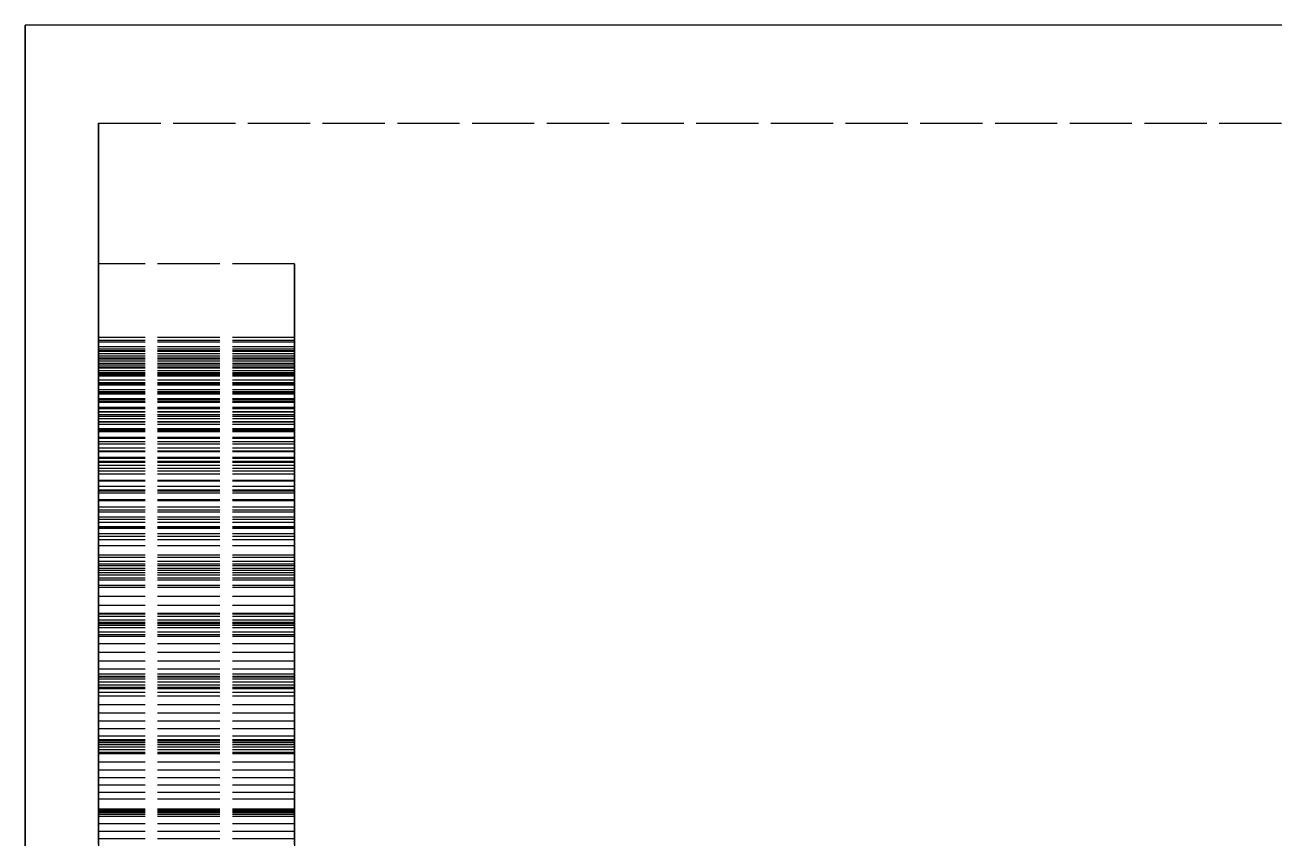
# Model space of a CAD drawing. Header units: millimetres. Extents: x -13 to 272, y -50 to 160.
# Drawn here: x 96.88 to 122.38, y 23.79 to 40.39 of the extents above; entities that cross this region are included whole.
import ezdxf

# ---------------------------------------------------------------- set-up
doc = ezdxf.new("R2010")
doc.units = ezdxf.units.MM
doc.linetypes.add('DASHED', pattern=[1.524, 1.27, -0.254])
doc.layers.add('HIDDEN', color=8, linetype='DASHED')
doc.layers.add('VISIBLE', color=7, linetype='CONTINUOUS')

msp = doc.modelspace()

# ---------------------------------------------------------------- linework, layer by layer
at = {"layer": 'HIDDEN'}
for points in [[(96.875, 40.395), (96.875, 39.6331), (96.875, 38.87119), (96.875, 38.10929), (96.875, 37.34738), (96.875, 36.58548), (96.875, 35.82357), (96.875, 35.06167), (96.875, 34.29976), (96.875, 33.53786), (96.875, 32.77595), (96.875, 32.01405), (96.875, 31.25214), (96.875, 30.49024), (96.875, 29.72833), (96.875, 28.96643), (96.875, 28.20452), (96.875, 27.44262), (96.875, 26.68071), (96.875, 25.91881), (96.875, 25.1569), (96.875, 24.395), (96.875, 23.6331)], [(98.375, 23.72833), (98.375, 24.07754), (98.375, 24.42675), (98.375, 24.77595), (98.375, 25.12516), (98.375, 25.47437), (98.375, 25.82357), (98.375, 26.17278), (98.375, 26.52198), (98.375, 26.87119), (98.375, 27.2204), (98.375, 27.5696), (98.375, 27.91881), (98.375, 28.26802), (98.375, 28.61722), (98.375, 28.96643), (98.375, 29.31563), (98.375, 29.66484), (98.375, 30.01405), (98.375, 30.36325), (98.375, 30.71246), (98.375, 31.06167), (98.375, 31.41087), (98.375, 31.76008), (98.375, 32.10929), (98.375, 32.45849), (98.375, 32.8077), (98.375, 33.1569), (98.375, 33.50611), (98.375, 33.85532), (98.375, 34.20452), (98.375, 34.55373), (98.375, 34.90294), (98.375, 35.25214), (98.375, 35.60135), (98.375, 35.95056), (98.375, 36.29976), (98.375, 36.64897), (98.375, 36.99817), (98.375, 37.34738), (98.375, 37.69659), (98.375, 38.04579), (98.375, 38.395)], [(98.375, 38.395), (98.375, 37.69659), (98.375, 36.99817), (98.375, 36.29976), (98.375, 35.60135), (98.375, 34.90294), (98.375, 34.20452), (98.375, 33.50611), (98.375, 32.8077), (98.375, 32.10929), (98.375, 31.41087), (98.375, 30.71246), (98.375, 30.01405), (98.375, 29.31563), (98.375, 28.61722), (98.375, 27.91881), (98.375, 27.2204), (98.375, 26.52198), (98.375, 25.82357), (98.375, 25.12516), (98.375, 24.42675), (98.375, 23.72833)], [(98.375, 38.395), (137.375, 38.395)], [(98.375, 23.68071), (98.375, 23.98429), (98.375, 24.28786), (98.375, 24.59143), (98.375, 24.895), (98.375, 25.19857), (98.375, 25.50214), (98.375, 25.80571), (98.375, 26.10929), (98.375, 26.41286), (98.375, 26.71643), (98.375, 27.02), (98.375, 27.32357), (98.375, 27.62714), (98.375, 27.93071), (98.375, 28.23429), (98.375, 28.53786), (98.375, 28.84143), (98.375, 29.145), (98.375, 29.44857), (98.375, 29.75214), (98.375, 30.05571), (98.375, 30.35929), (98.375, 30.66286), (98.375, 30.96643), (98.375, 31.27), (98.375, 31.57357), (98.375, 31.87714), (98.375, 32.18071), (98.375, 32.48429), (98.375, 32.78786), (98.375, 33.09143), (98.375, 33.395), (98.375, 33.69857), (98.375, 34.00214), (98.375, 34.30571), (98.375, 34.60929), (98.375, 34.91286), (98.375, 35.21643), (98.375, 35.52)], [(98.375, 35.52), (98.375, 34.91286), (98.375, 34.30571), (98.375, 33.69857), (98.375, 33.09143), (98.375, 32.48429), (98.375, 31.87714), (98.375, 31.27), (98.375, 30.66286), (98.375, 30.05571), (98.375, 29.44857), (98.375, 28.84143), (98.375, 28.23429), (98.375, 27.62714), (98.375, 27.02), (98.375, 26.41286), (98.375, 25.80571), (98.375, 25.19857), (98.375, 24.59143), (98.375, 23.98429), (98.375, 23.37714)], [(102.375, 35.52), (98.375, 35.52)], [(102.375, 23.68071), (102.375, 23.98429), (102.375, 24.28786), (102.375, 24.59143), (102.375, 24.895), (102.375, 25.19857), (102.375, 25.50214), (102.375, 25.80571), (102.375, 26.10929), (102.375, 26.41286), (102.375, 26.71643), (102.375, 27.02), (102.375, 27.32357), (102.375, 27.62714), (102.375, 27.93071), (102.375, 28.23429), (102.375, 28.53786), (102.375, 28.84143), (102.375, 29.145), (102.375, 29.44857), (102.375, 29.75214), (102.375, 30.05571), (102.375, 30.35929), (102.375, 30.66286), (102.375, 30.96643), (102.375, 31.27), (102.375, 31.57357), (102.375, 31.87714), (102.375, 32.18071), (102.375, 32.48429), (102.375, 32.78786), (102.375, 33.09143), (102.375, 33.395), (102.375, 33.69857), (102.375, 34.00214), (102.375, 34.30571), (102.375, 34.60929), (102.375, 34.91286), (102.375, 35.21643), (102.375, 35.52)], [(102.375, 35.52), (102.375, 34.91286), (102.375, 34.30571), (102.375, 33.69857), (102.375, 33.09143), (102.375, 32.48429), (102.375, 31.87714), (102.375, 31.27), (102.375, 30.66286), (102.375, 30.05571), (102.375, 29.44857), (102.375, 28.84143), (102.375, 28.23429), (102.375, 27.62714), (102.375, 27.02), (102.375, 26.41286), (102.375, 25.80571), (102.375, 25.19857), (102.375, 24.59143), (102.375, 23.98429), (102.375, 23.37714)], [(98.375, 33.8307), (98.375, 34.0192)], [(98.375, 34.0192), (98.375, 33.8307)], [(102.375, 34.0192), (98.375, 34.0192)], [(102.375, 34.0192), (98.375, 34.0192)], [(98.375, 33.92852), (98.375, 33.95952)], [(98.375, 33.95952), (98.375, 33.77944)], [(98.375, 33.77944), (98.375, 33.95952)], [(98.375, 33.95952), (98.375, 33.92852)], [(102.375, 33.95952), (98.375, 33.95952)], [(102.375, 33.95952), (98.375, 33.95952)], [(98.375, 33.73321), (98.375, 33.92852)], [(98.375, 33.92852), (98.375, 33.73321)], [(102.375, 33.92852), (98.375, 33.92852)], [(102.375, 33.92852), (98.375, 33.92852)], [(102.375, 33.8307), (102.375, 34.0192)], [(102.375, 34.0192), (102.375, 33.8307)], [(102.375, 33.92852), (102.375, 33.95952)], [(102.375, 33.95952), (102.375, 33.77944)], [(102.375, 33.77944), (102.375, 33.95952)], [(102.375, 33.95952), (102.375, 33.92852)], [(102.375, 33.73321), (102.375, 33.92852)], [(102.375, 33.92852), (102.375, 33.73321)], [(98.375, 33.64191), (98.375, 33.8307)], [(98.375, 33.8307), (98.375, 33.64191)], [(102.375, 33.8307), (98.375, 33.8307)], [(102.375, 33.8307), (98.375, 33.8307)], [(98.375, 33.77944), (98.375, 33.59847)], [(98.375, 33.59847), (98.375, 33.77944)], [(102.375, 33.77944), (98.375, 33.77944)], [(102.375, 33.77944), (98.375, 33.77944)], [(98.375, 33.68825), (98.375, 33.74998)], [(98.375, 33.74998), (98.375, 33.57985)], [(98.375, 33.57985), (98.375, 33.74998)], [(98.375, 33.74998), (98.375, 33.68825)], [(102.375, 33.74998), (98.375, 33.74998)], [(102.375, 33.74998), (98.375, 33.74998)], [(98.375, 33.5382), (98.375, 33.73321)], [(98.375, 33.73321), (98.375, 33.5382)], [(102.375, 33.73321), (98.375, 33.73321)], [(102.375, 33.73321), (98.375, 33.73321)], [(98.375, 33.4878), (98.375, 33.68825)], [(98.375, 33.68825), (98.375, 33.4878)], [(102.375, 33.68825), (98.375, 33.68825)], [(102.375, 33.68825), (98.375, 33.68825)], [(102.375, 33.64191), (102.375, 33.8307)], [(102.375, 33.8307), (102.375, 33.64191)], [(102.375, 33.77944), (102.375, 33.59847)], [(102.375, 33.59847), (102.375, 33.77944)], [(102.375, 33.68825), (102.375, 33.74998)], [(102.375, 33.74998), (102.375, 33.57985)], [(102.375, 33.57985), (102.375, 33.74998)], [(102.375, 33.74998), (102.375, 33.68825)], [(102.375, 33.5382), (102.375, 33.73321)], [(102.375, 33.73321), (102.375, 33.5382)], [(102.375, 33.4878), (102.375, 33.68825)], [(102.375, 33.68825), (102.375, 33.4878)], [(98.375, 33.4529), (98.375, 33.64191)], [(98.375, 33.64191), (98.375, 33.4529)], [(102.375, 33.64191), (98.375, 33.64191)], [(102.375, 33.64191), (98.375, 33.64191)], [(98.375, 33.59847), (98.375, 33.41668)], [(98.375, 33.41668), (98.375, 33.59847)], [(102.375, 33.59847), (98.375, 33.59847)], [(102.375, 33.59847), (98.375, 33.59847)], [(98.375, 33.57985), (98.375, 33.40826)], [(98.375, 33.40826), (98.375, 33.57985)], [(102.375, 33.57985), (98.375, 33.57985)], [(102.375, 33.57985), (98.375, 33.57985)], [(98.375, 33.34359), (98.375, 33.5382)], [(98.375, 33.5382), (98.375, 33.34359)], [(102.375, 33.5382), (98.375, 33.5382)], [(102.375, 33.5382), (98.375, 33.5382)], [(98.375, 33.28823), (98.375, 33.4878)], [(98.375, 33.4878), (98.375, 33.28823)], [(102.375, 33.4878), (98.375, 33.4878)], [(102.375, 33.4878), (98.375, 33.4878)], [(98.375, 33.26377), (98.375, 33.4529)], [(98.375, 33.4529), (98.375, 33.26377)], [(102.375, 33.4529), (98.375, 33.4529)], [(102.375, 33.4529), (98.375, 33.4529)], [(98.375, 33.41668), (98.375, 33.23411)], [(98.375, 33.23411), (98.375, 33.41668)], [(102.375, 33.41668), (98.375, 33.41668)], [(102.375, 33.41668), (98.375, 33.41668)], [(98.375, 33.40826), (98.375, 33.23523)], [(98.375, 33.23523), (98.375, 33.40826)], [(102.375, 33.40826), (98.375, 33.40826)], [(102.375, 33.40826), (98.375, 33.40826)], [(102.375, 33.4529), (102.375, 33.64191)], [(102.375, 33.64191), (102.375, 33.4529)], [(102.375, 33.59847), (102.375, 33.41668)], [(102.375, 33.41668), (102.375, 33.59847)], [(102.375, 33.57985), (102.375, 33.40826)], [(102.375, 33.40826), (102.375, 33.57985)], [(102.375, 33.34359), (102.375, 33.5382)], [(102.375, 33.5382), (102.375, 33.34359)], [(102.375, 33.28823), (102.375, 33.4878)], [(102.375, 33.4878), (102.375, 33.28823)], [(102.375, 33.26377), (102.375, 33.4529)], [(102.375, 33.4529), (102.375, 33.26377)], [(102.375, 33.41668), (102.375, 33.23411)], [(102.375, 33.23411), (102.375, 33.41668)], [(102.375, 33.40826), (102.375, 33.23523)], [(102.375, 33.23523), (102.375, 33.40826)], [(98.375, 33.30043), (98.375, 33.39238)], [(98.375, 33.39238), (98.375, 33.23365)], [(98.375, 33.23365), (98.375, 33.39238)], [(98.375, 33.39238), (98.375, 33.30043)], [(102.375, 33.39238), (98.375, 33.39238)], [(102.375, 33.39238), (98.375, 33.39238)], [(98.375, 33.14951), (98.375, 33.34359)], [(98.375, 33.34359), (98.375, 33.14951)], [(102.375, 33.34359), (98.375, 33.34359)], [(102.375, 33.34359), (98.375, 33.34359)], [(98.375, 33.09655), (98.375, 33.30043)], [(98.375, 33.30043), (98.375, 33.09655)], [(102.375, 33.30043), (98.375, 33.30043)], [(102.375, 33.30043), (98.375, 33.30043)], [(98.375, 33.08968), (98.375, 33.28823)], [(98.375, 33.28823), (98.375, 33.08968)], [(102.375, 33.28823), (98.375, 33.28823)], [(102.375, 33.28823), (98.375, 33.28823)], [(98.375, 33.0746), (98.375, 33.26377)], [(98.375, 33.26377), (98.375, 33.0746)], [(102.375, 33.26377), (98.375, 33.26377)], [(102.375, 33.26377), (98.375, 33.26377)], [(98.375, 33.23523), (98.375, 33.06079)], [(98.375, 33.06079), (98.375, 33.23523)], [(102.375, 33.23523), (98.375, 33.23523)], [(102.375, 33.23523), (98.375, 33.23523)], [(98.375, 33.23411), (98.375, 33.05081)], [(98.375, 33.05081), (98.375, 33.23411)], [(102.375, 33.23411), (98.375, 33.23411)], [(102.375, 33.23411), (98.375, 33.23411)], [(98.375, 33.23365), (98.375, 33.0729)], [(98.375, 33.0729), (98.375, 33.23365)], [(102.375, 33.23365), (98.375, 33.23365)], [(102.375, 33.23365), (98.375, 33.23365)], [(102.375, 33.30043), (102.375, 33.39238)], [(102.375, 33.39238), (102.375, 33.23365)], [(102.375, 33.23365), (102.375, 33.39238)], [(102.375, 33.39238), (102.375, 33.30043)], [(102.375, 33.14951), (102.375, 33.34359)], [(102.375, 33.34359), (102.375, 33.14951)], [(102.375, 33.09655), (102.375, 33.30043)], [(102.375, 33.30043), (102.375, 33.09655)], [(102.375, 33.08968), (102.375, 33.28823)], [(102.375, 33.28823), (102.375, 33.08968)], [(102.375, 33.0746), (102.375, 33.26377)], [(102.375, 33.26377), (102.375, 33.0746)], [(102.375, 33.23523), (102.375, 33.06079)], [(102.375, 33.06079), (102.375, 33.23523)], [(102.375, 33.23411), (102.375, 33.05081)], [(102.375, 33.05081), (102.375, 33.23411)], [(102.375, 33.23365), (102.375, 33.0729)], [(102.375, 33.0729), (102.375, 33.23365)], [(98.375, 32.95609), (98.375, 33.14951)], [(98.375, 33.14951), (98.375, 32.95609)], [(102.375, 33.14951), (98.375, 33.14951)], [(102.375, 33.14951), (98.375, 33.14951)], [(98.375, 32.89414), (98.375, 33.09655)], [(98.375, 33.09655), (98.375, 32.89414)], [(102.375, 33.09655), (98.375, 33.09655)], [(102.375, 33.09655), (98.375, 33.09655)], [(98.375, 32.89231), (98.375, 33.08968)], [(98.375, 33.08968), (98.375, 32.89231)], [(102.375, 33.08968), (98.375, 33.08968)], [(102.375, 33.08968), (98.375, 33.08968)], [(98.375, 32.8855), (98.375, 33.0746)], [(98.375, 33.0746), (98.375, 32.8855)], [(102.375, 33.0746), (98.375, 33.0746)], [(102.375, 33.0746), (98.375, 33.0746)], [(98.375, 33.0729), (98.375, 32.91011)], [(98.375, 32.91011), (98.375, 33.0729)], [(102.375, 33.0729), (98.375, 33.0729)], [(102.375, 33.0729), (98.375, 33.0729)], [(98.375, 33.06079), (98.375, 32.88492)], [(98.375, 32.88492), (98.375, 33.06079)], [(102.375, 33.06079), (98.375, 33.06079)], [(102.375, 33.06079), (98.375, 33.06079)], [(98.375, 33.05081), (98.375, 32.86681)], [(98.375, 32.86681), (98.375, 33.05081)], [(102.375, 33.05081), (98.375, 33.05081)], [(102.375, 33.05081), (98.375, 33.05081)], [(98.375, 32.7635), (98.375, 32.95609)], [(98.375, 32.95609), (98.375, 32.7635)], [(102.375, 32.95609), (98.375, 32.95609)], [(102.375, 32.95609), (98.375, 32.95609)], [(98.375, 32.91011), (98.375, 32.74528)], [(98.375, 32.74528), (98.375, 32.91011)], [(102.375, 32.91011), (98.375, 32.91011)], [(102.375, 32.91011), (98.375, 32.91011)], [(102.375, 32.95609), (102.375, 33.14951)], [(102.375, 33.14951), (102.375, 32.95609)], [(102.375, 32.89414), (102.375, 33.09655)], [(102.375, 33.09655), (102.375, 32.89414)], [(102.375, 32.89231), (102.375, 33.08968)], [(102.375, 33.08968), (102.375, 32.89231)], [(102.375, 32.8855), (102.375, 33.0746)], [(102.375, 33.0746), (102.375, 32.8855)], [(102.375, 33.0729), (102.375, 32.91011)], [(102.375, 32.91011), (102.375, 33.0729)], [(102.375, 33.06079), (102.375, 32.88492)], [(102.375, 32.88492), (102.375, 33.06079)], [(102.375, 33.05081), (102.375, 32.86681)], [(102.375, 32.86681), (102.375, 33.05081)], [(102.375, 32.7635), (102.375, 32.95609)], [(102.375, 32.95609), (102.375, 32.7635)], [(102.375, 32.91011), (102.375, 32.74528)], [(102.375, 32.74528), (102.375, 32.91011)], [(98.375, 32.69334), (98.375, 32.89414)], [(98.375, 32.89414), (98.375, 32.69334)], [(102.375, 32.89414), (98.375, 32.89414)], [(102.375, 32.89414), (98.375, 32.89414)], [(98.375, 32.69629), (98.375, 32.89231)], [(98.375, 32.89231), (98.375, 32.69629)], [(102.375, 32.89231), (98.375, 32.89231)], [(102.375, 32.89231), (98.375, 32.89231)], [(98.375, 32.76839), (98.375, 32.88976)], [(98.375, 32.88976), (98.375, 32.7438)], [(98.375, 32.7438), (98.375, 32.88976)], [(98.375, 32.88976), (98.375, 32.76839)], [(102.375, 32.88976), (98.375, 32.88976)], [(102.375, 32.88976), (98.375, 32.88976)], [(98.375, 32.86681), (98.375, 32.8855)], [(98.375, 32.8855), (98.375, 32.86681)], [(102.375, 32.8855), (98.375, 32.8855)], [(102.375, 32.8855), (98.375, 32.8855)], [(98.375, 32.88492), (98.375, 32.70759)], [(98.375, 32.70759), (98.375, 32.88492)], [(102.375, 32.88492), (98.375, 32.88492)], [(102.375, 32.88492), (98.375, 32.88492)], [(102.375, 32.86681), (98.375, 32.86681)], [(102.375, 32.86681), (98.375, 32.86681)], [(98.375, 32.56282), (98.375, 32.76839)], [(98.375, 32.76839), (98.375, 32.56282)], [(102.375, 32.76839), (98.375, 32.76839)], [(102.375, 32.76839), (98.375, 32.76839)], [(98.375, 32.70759), (98.375, 32.7635)], [(98.375, 32.7635), (98.375, 32.70759)], [(102.375, 32.7635), (98.375, 32.7635)], [(102.375, 32.7635), (98.375, 32.7635)], [(98.375, 32.74528), (98.375, 32.57834)], [(98.375, 32.57834), (98.375, 32.74528)], [(102.375, 32.74528), (98.375, 32.74528)], [(102.375, 32.74528), (98.375, 32.74528)], [(98.375, 32.7438), (98.375, 32.59525)], [(98.375, 32.59525), (98.375, 32.7438)], [(102.375, 32.7438), (98.375, 32.7438)], [(102.375, 32.7438), (98.375, 32.7438)], [(102.375, 32.70759), (98.375, 32.70759)], [(102.375, 32.70759), (98.375, 32.70759)], [(98.375, 32.50185), (98.375, 32.69629)], [(98.375, 32.69629), (98.375, 32.50185)], [(102.375, 32.69629), (98.375, 32.69629)], [(102.375, 32.69629), (98.375, 32.69629)], [(98.375, 32.49436), (98.375, 32.69334)], [(98.375, 32.69334), (98.375, 32.49436)], [(102.375, 32.69334), (98.375, 32.69334)], [(102.375, 32.69334), (98.375, 32.69334)], [(102.375, 32.69334), (102.375, 32.89414)], [(102.375, 32.89414), (102.375, 32.69334)], [(102.375, 32.69629), (102.375, 32.89231)], [(102.375, 32.89231), (102.375, 32.69629)], [(102.375, 32.76839), (102.375, 32.88976)], [(102.375, 32.88976), (102.375, 32.7438)], [(102.375, 32.7438), (102.375, 32.88976)], [(102.375, 32.88976), (102.375, 32.76839)], [(102.375, 32.86681), (102.375, 32.8855)], [(102.375, 32.8855), (102.375, 32.86681)], [(102.375, 32.88492), (102.375, 32.70759)], [(102.375, 32.70759), (102.375, 32.88492)], [(102.375, 32.56282), (102.375, 32.76839)], [(102.375, 32.76839), (102.375, 32.56282)], [(102.375, 32.70759), (102.375, 32.7635)], [(102.375, 32.7635), (102.375, 32.70759)], [(102.375, 32.74528), (102.375, 32.57834)], [(102.375, 32.57834), (102.375, 32.74528)], [(102.375, 32.7438), (102.375, 32.59525)], [(102.375, 32.59525), (102.375, 32.7438)], [(102.375, 32.50185), (102.375, 32.69629)], [(102.375, 32.69629), (102.375, 32.50185)], [(102.375, 32.49436), (102.375, 32.69334)], [(102.375, 32.69334), (102.375, 32.49436)], [(98.375, 32.59525), (98.375, 32.44409)], [(98.375, 32.44409), (98.375, 32.59525)], [(102.375, 32.59525), (98.375, 32.59525)], [(102.375, 32.59525), (98.375, 32.59525)], [(98.375, 32.57834), (98.375, 32.40919)], [(98.375, 32.40919), (98.375, 32.57834)], [(102.375, 32.57834), (98.375, 32.57834)], [(102.375, 32.57834), (98.375, 32.57834)], [(98.375, 32.35928), (98.375, 32.56282)], [(98.375, 32.56282), (98.375, 32.35928)], [(102.375, 32.56282), (98.375, 32.56282)], [(102.375, 32.56282), (98.375, 32.56282)], [(98.375, 32.40919), (98.375, 32.50185)], [(98.375, 32.50185), (98.375, 32.40919)], [(102.375, 32.50185), (98.375, 32.50185)], [(102.375, 32.50185), (98.375, 32.50185)], [(98.375, 32.29741), (98.375, 32.49436)], [(98.375, 32.49436), (98.375, 32.29741)], [(102.375, 32.49436), (98.375, 32.49436)], [(102.375, 32.49436), (98.375, 32.49436)], [(98.375, 32.44409), (98.375, 32.29027)], [(98.375, 32.29027), (98.375, 32.44409)], [(102.375, 32.44409), (98.375, 32.44409)], [(102.375, 32.44409), (98.375, 32.44409)], [(102.375, 32.40919), (98.375, 32.40919)], [(102.375, 32.40919), (98.375, 32.40919)], [(102.375, 32.59525), (102.375, 32.44409)], [(102.375, 32.44409), (102.375, 32.59525)], [(102.375, 32.57834), (102.375, 32.40919)], [(102.375, 32.40919), (102.375, 32.57834)], [(102.375, 32.35928), (102.375, 32.56282)], [(102.375, 32.56282), (102.375, 32.35928)], [(102.375, 32.40919), (102.375, 32.50185)], [(102.375, 32.50185), (102.375, 32.40919)], [(102.375, 32.29741), (102.375, 32.49436)], [(102.375, 32.49436), (102.375, 32.29741)], [(102.375, 32.44409), (102.375, 32.29027)], [(102.375, 32.29027), (102.375, 32.44409)], [(98.375, 32.15795), (98.375, 32.35928)], [(98.375, 32.35928), (98.375, 32.15795)], [(102.375, 32.35928), (98.375, 32.35928)], [(102.375, 32.35928), (98.375, 32.35928)], [(98.375, 32.10278), (98.375, 32.29741)], [(98.375, 32.29741), (98.375, 32.10278)], [(102.375, 32.29741), (98.375, 32.29741)], [(102.375, 32.29741), (98.375, 32.29741)], [(98.375, 32.29027), (98.375, 32.13369)], [(98.375, 32.13369), (98.375, 32.29027)], [(102.375, 32.29027), (98.375, 32.29027)], [(102.375, 32.29027), (98.375, 32.29027)], [(98.375, 32.09666), (98.375, 32.24642)], [(98.375, 32.24642), (98.375, 32.11445)], [(98.375, 32.11445), (98.375, 32.24642)], [(98.375, 32.24642), (98.375, 32.09666)], [(102.375, 32.24642), (98.375, 32.24642)], [(102.375, 32.24642), (98.375, 32.24642)], [(98.375, 31.95905), (98.375, 32.15795)], [(98.375, 32.15795), (98.375, 31.95905)], [(102.375, 32.15795), (98.375, 32.15795)], [(102.375, 32.15795), (98.375, 32.15795)], [(98.375, 32.13369), (98.375, 31.97417)], [(98.375, 31.97417), (98.375, 32.13369)], [(102.375, 32.13369), (98.375, 32.13369)], [(102.375, 32.13369), (98.375, 32.13369)], [(102.375, 32.15795), (102.375, 32.35928)], [(102.375, 32.35928), (102.375, 32.15795)], [(102.375, 32.10278), (102.375, 32.29741)], [(102.375, 32.29741), (102.375, 32.10278)], [(102.375, 32.29027), (102.375, 32.13369)], [(102.375, 32.13369), (102.375, 32.29027)], [(102.375, 32.09666), (102.375, 32.24642)], [(102.375, 32.24642), (102.375, 32.11445)], [(102.375, 32.11445), (102.375, 32.24642)], [(102.375, 32.24642), (102.375, 32.09666)], [(102.375, 31.95905), (102.375, 32.15795)], [(102.375, 32.15795), (102.375, 31.95905)], [(102.375, 32.13369), (102.375, 31.97417)], [(102.375, 31.97417), (102.375, 32.13369)], [(98.375, 32.11445), (98.375, 31.97938)], [(98.375, 31.97938), (98.375, 32.11445)], [(102.375, 32.11445), (98.375, 32.11445)], [(102.375, 32.11445), (98.375, 32.11445)], [(98.375, 31.97417), (98.375, 32.10278)], [(98.375, 32.10278), (98.375, 31.97417)], [(102.375, 32.10278), (98.375, 32.10278)], [(102.375, 32.10278), (98.375, 32.10278)], [(98.375, 31.89115), (98.375, 32.09666)], [(98.375, 32.09666), (98.375, 31.89115)], [(102.375, 32.09666), (98.375, 32.09666)], [(102.375, 32.09666), (98.375, 32.09666)], [(98.375, 31.97938), (98.375, 31.84115)], [(98.375, 31.84115), (98.375, 31.97938)], [(102.375, 31.97938), (98.375, 31.97938)], [(102.375, 31.97938), (98.375, 31.97938)], [(102.375, 31.97417), (98.375, 31.97417)], [(102.375, 31.97417), (98.375, 31.97417)], [(98.375, 31.76285), (98.375, 31.95905)], [(98.375, 31.95905), (98.375, 31.76285)], [(102.375, 31.95905), (98.375, 31.95905)], [(102.375, 31.95905), (98.375, 31.95905)], [(98.375, 31.68822), (98.375, 31.89115)], [(98.375, 31.89115), (98.375, 31.68822)], [(102.375, 31.89115), (98.375, 31.89115)], [(102.375, 31.89115), (98.375, 31.89115)], [(102.375, 32.11445), (102.375, 31.97938)], [(102.375, 31.97938), (102.375, 32.11445)], [(102.375, 31.97417), (102.375, 32.10278)], [(102.375, 32.10278), (102.375, 31.97417)], [(102.375, 31.89115), (102.375, 32.09666)], [(102.375, 32.09666), (102.375, 31.89115)], [(102.375, 31.97938), (102.375, 31.84115)], [(102.375, 31.84115), (102.375, 31.97938)], [(102.375, 31.76285), (102.375, 31.95905)], [(102.375, 31.95905), (102.375, 31.76285)], [(102.375, 31.68822), (102.375, 31.89115)], [(102.375, 31.89115), (102.375, 31.68822)], [(98.375, 31.84115), (98.375, 31.69965)], [(98.375, 31.69965), (98.375, 31.84115)], [(102.375, 31.84115), (98.375, 31.84115)], [(102.375, 31.84115), (98.375, 31.84115)], [(98.375, 31.5697), (98.375, 31.76285)], [(98.375, 31.76285), (98.375, 31.5697)], [(102.375, 31.76285), (98.375, 31.76285)], [(102.375, 31.76285), (98.375, 31.76285)], [(98.375, 31.69965), (98.375, 31.55476)], [(98.375, 31.55476), (98.375, 31.69965)], [(102.375, 31.69965), (98.375, 31.69965)], [(102.375, 31.69965), (98.375, 31.69965)], [(98.375, 31.48807), (98.375, 31.68822)], [(98.375, 31.68822), (98.375, 31.48807)], [(102.375, 31.68822), (98.375, 31.68822)], [(102.375, 31.68822), (98.375, 31.68822)], [(102.375, 31.84115), (102.375, 31.69965)], [(102.375, 31.69965), (102.375, 31.84115)], [(102.375, 31.5697), (102.375, 31.76285)], [(102.375, 31.76285), (102.375, 31.5697)], [(102.375, 31.69965), (102.375, 31.55476)], [(102.375, 31.55476), (102.375, 31.69965)], [(102.375, 31.48807), (102.375, 31.68822)], [(102.375, 31.68822), (102.375, 31.48807)], [(98.375, 31.40623), (98.375, 31.5697)], [(98.375, 31.5697), (98.375, 31.40623)], [(102.375, 31.5697), (98.375, 31.5697)], [(102.375, 31.5697), (98.375, 31.5697)], [(98.375, 31.55476), (98.375, 31.40623)], [(98.375, 31.40623), (98.375, 31.55476)], [(102.375, 31.55476), (98.375, 31.55476)], [(102.375, 31.55476), (98.375, 31.55476)], [(98.375, 31.29096), (98.375, 31.48807)], [(98.375, 31.48807), (98.375, 31.29096)], [(102.375, 31.48807), (98.375, 31.48807)], [(102.375, 31.48807), (98.375, 31.48807)], [(98.375, 31.29096), (98.375, 31.46783)], [(98.375, 31.46783), (98.375, 31.351)], [(98.375, 31.351), (98.375, 31.46783)], [(98.375, 31.46783), (98.375, 31.29096)], [(102.375, 31.46783), (98.375, 31.46783)], [(102.375, 31.46783), (98.375, 31.46783)], [(102.375, 31.40623), (98.375, 31.40623)], [(102.375, 31.40623), (98.375, 31.40623)], [(102.375, 31.40623), (102.375, 31.5697)], [(102.375, 31.5697), (102.375, 31.40623)], [(102.375, 31.55476), (102.375, 31.40623)], [(102.375, 31.40623), (102.375, 31.55476)], [(102.375, 31.29096), (102.375, 31.48807)], [(102.375, 31.48807), (102.375, 31.29096)], [(102.375, 31.29096), (102.375, 31.46783)], [(102.375, 31.46783), (102.375, 31.351)], [(102.375, 31.351), (102.375, 31.46783)], [(102.375, 31.46783), (102.375, 31.29096)], [(98.375, 31.351), (98.375, 31.23055)], [(98.375, 31.23055), (98.375, 31.351)], [(102.375, 31.351), (98.375, 31.351)], [(102.375, 31.351), (98.375, 31.351)], [(98.375, 31.08726), (98.375, 31.29096)], [(98.375, 31.09718), (98.375, 31.29096)], [(98.375, 31.29096), (98.375, 31.09718)], [(98.375, 31.29096), (98.375, 31.08726)], [(102.375, 31.29096), (98.375, 31.29096)], [(102.375, 31.29096), (98.375, 31.29096)], [(102.375, 31.29096), (98.375, 31.29096)], [(102.375, 31.29096), (98.375, 31.29096)], [(98.375, 31.23055), (98.375, 31.10642)], [(98.375, 31.10642), (98.375, 31.23055)], [(102.375, 31.23055), (98.375, 31.23055)], [(102.375, 31.23055), (98.375, 31.23055)], [(102.375, 31.351), (102.375, 31.23055)], [(102.375, 31.23055), (102.375, 31.351)], [(102.375, 31.08726), (102.375, 31.29096)], [(102.375, 31.09718), (102.375, 31.29096)], [(102.375, 31.29096), (102.375, 31.09718)], [(102.375, 31.29096), (102.375, 31.08726)], [(102.375, 31.23055), (102.375, 31.10642)], [(102.375, 31.10642), (102.375, 31.23055)], [(98.375, 31.10642), (98.375, 30.97846)], [(98.375, 30.97846), (98.375, 31.10642)], [(102.375, 31.10642), (98.375, 31.10642)], [(102.375, 31.10642), (98.375, 31.10642)], [(98.375, 30.90715), (98.375, 31.09718)], [(98.375, 31.09718), (98.375, 30.90715)], [(102.375, 31.09718), (98.375, 31.09718)], [(102.375, 31.09718), (98.375, 31.09718)], [(98.375, 30.88668), (98.375, 31.08726)], [(98.375, 31.08726), (98.375, 30.88668)], [(102.375, 31.08726), (98.375, 31.08726)], [(102.375, 31.08726), (98.375, 31.08726)], [(98.375, 30.97846), (98.375, 30.84649)], [(98.375, 30.84649), (98.375, 30.97846)], [(102.375, 30.97846), (98.375, 30.97846)], [(102.375, 30.97846), (98.375, 30.97846)], [(98.375, 30.71022), (98.375, 30.90715)], [(98.375, 30.90715), (98.375, 30.71022)], [(102.375, 30.90715), (98.375, 30.90715)], [(102.375, 30.90715), (98.375, 30.90715)], [(98.375, 30.68943), (98.375, 30.88668)], [(98.375, 30.88668), (98.375, 30.68943)], [(102.375, 30.88668), (98.375, 30.88668)], [(102.375, 30.88668), (98.375, 30.88668)], [(102.375, 31.10642), (102.375, 30.97846)], [(102.375, 30.97846), (102.375, 31.10642)], [(102.375, 30.90715), (102.375, 31.09718)], [(102.375, 31.09718), (102.375, 30.90715)], [(102.375, 30.88668), (102.375, 31.08726)], [(102.375, 31.08726), (102.375, 30.88668)], [(102.375, 30.97846), (102.375, 30.84649)], [(102.375, 30.84649), (102.375, 30.97846)], [(102.375, 30.71022), (102.375, 30.90715)], [(102.375, 30.90715), (102.375, 30.71022)], [(102.375, 30.68943), (102.375, 30.88668)], [(102.375, 30.88668), (102.375, 30.68943)], [(98.375, 30.84649), (98.375, 30.71022)], [(98.375, 30.71022), (98.375, 30.84649)], [(102.375, 30.84649), (98.375, 30.84649)], [(102.375, 30.84649), (98.375, 30.84649)], [(102.375, 30.71022), (98.375, 30.71022)], [(102.375, 30.71022), (98.375, 30.71022)], [(98.375, 30.49578), (98.375, 30.68943)], [(98.375, 30.68943), (98.375, 30.49578)], [(102.375, 30.68943), (98.375, 30.68943)], [(102.375, 30.68943), (98.375, 30.68943)], [(102.375, 30.84649), (102.375, 30.71022)], [(102.375, 30.71022), (102.375, 30.84649)], [(102.375, 30.49578), (102.375, 30.68943)], [(102.375, 30.68943), (102.375, 30.49578)], [(98.375, 30.35818), (98.375, 30.56065)], [(98.375, 30.56065), (98.375, 30.45995)], [(98.375, 30.45995), (98.375, 30.56065)], [(98.375, 30.56065), (98.375, 30.35818)], [(102.375, 30.56065), (98.375, 30.56065)], [(102.375, 30.56065), (98.375, 30.56065)], [(98.375, 30.30608), (98.375, 30.49578)], [(98.375, 30.49578), (98.375, 30.30608)], [(102.375, 30.49578), (98.375, 30.49578)], [(102.375, 30.49578), (98.375, 30.49578)], [(98.375, 30.45995), (98.375, 30.35516)], [(98.375, 30.35516), (98.375, 30.45995)], [(102.375, 30.45995), (98.375, 30.45995)], [(102.375, 30.45995), (98.375, 30.45995)], [(98.375, 30.15803), (98.375, 30.35818)], [(98.375, 30.35818), (98.375, 30.15803)], [(102.375, 30.35818), (98.375, 30.35818)], [(102.375, 30.35818), (98.375, 30.35818)], [(98.375, 30.35516), (98.375, 30.24618)], [(98.375, 30.24618), (98.375, 30.35516)], [(102.375, 30.35516), (98.375, 30.35516)], [(102.375, 30.35516), (98.375, 30.35516)], [(102.375, 30.35818), (102.375, 30.56065)], [(102.375, 30.56065), (102.375, 30.45995)], [(102.375, 30.45995), (102.375, 30.56065)], [(102.375, 30.56065), (102.375, 30.35818)], [(102.375, 30.30608), (102.375, 30.49578)], [(102.375, 30.49578), (102.375, 30.30608)], [(102.375, 30.45995), (102.375, 30.35516)], [(102.375, 30.35516), (102.375, 30.45995)], [(102.375, 30.15803), (102.375, 30.35818)], [(102.375, 30.35818), (102.375, 30.15803)], [(102.375, 30.35516), (102.375, 30.24618)], [(102.375, 30.24618), (102.375, 30.35516)], [(98.375, 30.12079), (98.375, 30.30608)], [(98.375, 30.30608), (98.375, 30.12079)], [(102.375, 30.30608), (98.375, 30.30608)], [(102.375, 30.30608), (98.375, 30.30608)], [(98.375, 30.24618), (98.375, 30.13285)], [(98.375, 30.13285), (98.375, 30.24618)], [(102.375, 30.24618), (98.375, 30.24618)], [(102.375, 30.24618), (98.375, 30.24618)], [(98.375, 29.9615), (98.375, 30.15803)], [(98.375, 30.15803), (98.375, 29.9615)], [(102.375, 30.15803), (98.375, 30.15803)], [(102.375, 30.15803), (98.375, 30.15803)], [(98.375, 30.13285), (98.375, 30.01493)], [(98.375, 30.01493), (98.375, 30.13285)], [(102.375, 30.13285), (98.375, 30.13285)], [(102.375, 30.13285), (98.375, 30.13285)], [(98.375, 29.89208), (98.375, 30.12079)], [(98.375, 30.12079), (98.375, 29.89208)], [(102.375, 30.12079), (98.375, 30.12079)], [(102.375, 30.12079), (98.375, 30.12079)], [(102.375, 30.12079), (102.375, 30.30608)], [(102.375, 30.30608), (102.375, 30.12079)], [(102.375, 30.24618), (102.375, 30.13285)], [(102.375, 30.13285), (102.375, 30.24618)], [(102.375, 29.9615), (102.375, 30.15803)], [(102.375, 30.15803), (102.375, 29.9615)], [(102.375, 30.13285), (102.375, 30.01493)], [(102.375, 30.01493), (102.375, 30.13285)], [(102.375, 29.89208), (102.375, 30.12079)], [(102.375, 30.12079), (102.375, 29.89208)], [(98.375, 30.01493), (98.375, 29.89208)], [(98.375, 29.89208), (98.375, 30.01493)], [(102.375, 30.01493), (98.375, 30.01493)], [(102.375, 30.01493), (98.375, 30.01493)], [(98.375, 29.76882), (98.375, 29.9615)], [(98.375, 29.9615), (98.375, 29.76882)], [(102.375, 29.9615), (98.375, 29.9615)], [(102.375, 29.9615), (98.375, 29.9615)], [(102.375, 29.89208), (98.375, 29.89208)], [(102.375, 29.89208), (98.375, 29.89208)], [(102.375, 30.01493), (102.375, 29.89208)], [(102.375, 29.89208), (102.375, 30.01493)], [(102.375, 29.76882), (102.375, 29.9615)], [(102.375, 29.9615), (102.375, 29.76882)], [(98.375, 29.58029), (98.375, 29.76882)], [(98.375, 29.76882), (98.375, 29.58029)], [(102.375, 29.76882), (98.375, 29.76882)], [(102.375, 29.76882), (98.375, 29.76882)], [(98.375, 29.39629), (98.375, 29.58029)], [(98.375, 29.58029), (98.375, 29.39629)], [(102.375, 29.58029), (98.375, 29.58029)], [(102.375, 29.58029), (98.375, 29.58029)], [(102.375, 29.58029), (102.375, 29.76882)], [(102.375, 29.76882), (102.375, 29.58029)], [(102.375, 29.39629), (102.375, 29.58029)], [(102.375, 29.58029), (102.375, 29.39629)], [(98.375, 29.30626), (98.375, 29.53262)], [(98.375, 29.53262), (98.375, 29.44889)], [(98.375, 29.44889), (98.375, 29.53262)], [(98.375, 29.53262), (98.375, 29.30626)], [(102.375, 29.53262), (98.375, 29.53262)], [(102.375, 29.53262), (98.375, 29.53262)], [(98.375, 29.44889), (98.375, 29.36065)], [(98.375, 29.36065), (98.375, 29.44889)], [(102.375, 29.44889), (98.375, 29.44889)], [(102.375, 29.44889), (98.375, 29.44889)], [(98.375, 29.21733), (98.375, 29.39629)], [(98.375, 29.39629), (98.375, 29.21733)], [(102.375, 29.39629), (98.375, 29.39629)], [(102.375, 29.39629), (98.375, 29.39629)], [(98.375, 29.36065), (98.375, 29.26776)], [(98.375, 29.26776), (98.375, 29.36065)], [(102.375, 29.36065), (98.375, 29.36065)], [(102.375, 29.36065), (98.375, 29.36065)], [(102.375, 29.30626), (102.375, 29.53262)], [(102.375, 29.53262), (102.375, 29.44889)], [(102.375, 29.44889), (102.375, 29.53262)], [(102.375, 29.53262), (102.375, 29.30626)], [(102.375, 29.44889), (102.375, 29.36065)], [(102.375, 29.36065), (102.375, 29.44889)], [(102.375, 29.21733), (102.375, 29.39629)], [(102.375, 29.39629), (102.375, 29.21733)], [(102.375, 29.36065), (102.375, 29.26776)], [(102.375, 29.26776), (102.375, 29.36065)], [(98.375, 29.11138), (98.375, 29.30626)], [(98.375, 29.30626), (98.375, 29.11138)], [(102.375, 29.30626), (98.375, 29.30626)], [(102.375, 29.30626), (98.375, 29.30626)], [(98.375, 29.26776), (98.375, 29.17003)], [(98.375, 29.17003), (98.375, 29.26776)], [(102.375, 29.26776), (98.375, 29.26776)], [(102.375, 29.26776), (98.375, 29.26776)], [(98.375, 28.95878), (98.375, 29.21733)], [(98.375, 29.21733), (98.375, 28.95878)], [(102.375, 29.21733), (98.375, 29.21733)], [(102.375, 29.21733), (98.375, 29.21733)], [(98.375, 29.17003), (98.375, 29.06717)], [(98.375, 29.06717), (98.375, 29.17003)], [(102.375, 29.17003), (98.375, 29.17003)], [(102.375, 29.17003), (98.375, 29.17003)], [(98.375, 28.92058), (98.375, 29.11138)], [(98.375, 29.11138), (98.375, 28.92058)], [(102.375, 29.11138), (98.375, 29.11138)], [(102.375, 29.11138), (98.375, 29.11138)], [(102.375, 29.11138), (102.375, 29.30626)], [(102.375, 29.30626), (102.375, 29.11138)], [(102.375, 29.26776), (102.375, 29.17003)], [(102.375, 29.17003), (102.375, 29.26776)], [(102.375, 28.95878), (102.375, 29.21733)], [(102.375, 29.21733), (102.375, 28.95878)], [(102.375, 29.17003), (102.375, 29.06717)], [(102.375, 29.06717), (102.375, 29.17003)], [(102.375, 28.92058), (102.375, 29.11138)], [(102.375, 29.11138), (102.375, 28.92058)], [(98.375, 29.06717), (98.375, 28.95878)], [(98.375, 28.95878), (98.375, 29.06717)], [(102.375, 29.06717), (98.375, 29.06717)], [(102.375, 29.06717), (98.375, 29.06717)], [(102.375, 28.95878), (98.375, 28.95878)], [(102.375, 28.95878), (98.375, 28.95878)], [(98.375, 28.73412), (98.375, 28.92058)], [(98.375, 28.92058), (98.375, 28.73412)], [(102.375, 28.92058), (98.375, 28.92058)], [(102.375, 28.92058), (98.375, 28.92058)], [(102.375, 29.06717), (102.375, 28.95878)], [(102.375, 28.95878), (102.375, 29.06717)], [(102.375, 28.73412), (102.375, 28.92058)], [(102.375, 28.92058), (102.375, 28.73412)], [(98.375, 28.55232), (98.375, 28.73412)], [(98.375, 28.73412), (98.375, 28.55232)], [(102.375, 28.73412), (98.375, 28.73412)], [(102.375, 28.73412), (98.375, 28.73412)], [(102.375, 28.55232), (102.375, 28.73412)], [(102.375, 28.73412), (102.375, 28.55232)], [(98.375, 28.37558), (98.375, 28.55232)], [(98.375, 28.55232), (98.375, 28.37558)], [(102.375, 28.55232), (98.375, 28.55232)], [(102.375, 28.55232), (98.375, 28.55232)], [(98.375, 28.1442), (98.375, 28.39249)], [(98.375, 28.39249), (98.375, 28.32647)], [(98.375, 28.32647), (98.375, 28.39249)], [(98.375, 28.39249), (98.375, 28.1442)], [(102.375, 28.39249), (98.375, 28.39249)], [(102.375, 28.39249), (98.375, 28.39249)], [(98.375, 28.20447), (98.375, 28.37558)], [(98.375, 28.37558), (98.375, 28.20447)], [(102.375, 28.37558), (98.375, 28.37558)], [(102.375, 28.37558), (98.375, 28.37558)], [(98.375, 28.32647), (98.375, 28.25554)], [(98.375, 28.25554), (98.375, 28.32647)], [(102.375, 28.32647), (98.375, 28.32647)], [(102.375, 28.32647), (98.375, 28.32647)], [(102.375, 28.37558), (102.375, 28.55232)], [(102.375, 28.55232), (102.375, 28.37558)], [(102.375, 28.1442), (102.375, 28.39249)], [(102.375, 28.39249), (102.375, 28.32647)], [(102.375, 28.32647), (102.375, 28.39249)], [(102.375, 28.39249), (102.375, 28.1442)], [(102.375, 28.20447), (102.375, 28.37558)], [(102.375, 28.37558), (102.375, 28.20447)], [(102.375, 28.32647), (102.375, 28.25554)], [(102.375, 28.25554), (102.375, 28.32647)], [(98.375, 28.25554), (98.375, 28.17952)], [(98.375, 28.17952), (98.375, 28.25554)], [(102.375, 28.25554), (98.375, 28.25554)], [(102.375, 28.25554), (98.375, 28.25554)], [(98.375, 27.9183), (98.375, 28.20447)], [(98.375, 28.20447), (98.375, 27.9183)], [(102.375, 28.20447), (98.375, 28.20447)], [(102.375, 28.20447), (98.375, 28.20447)], [(98.375, 28.17952), (98.375, 28.09821)], [(98.375, 28.09821), (98.375, 28.17952)], [(102.375, 28.17952), (98.375, 28.17952)], [(102.375, 28.17952), (98.375, 28.17952)], [(98.375, 27.95624), (98.375, 28.1442)], [(98.375, 28.1442), (98.375, 27.95624)], [(102.375, 28.1442), (98.375, 28.1442)], [(102.375, 28.1442), (98.375, 28.1442)], [(98.375, 28.09821), (98.375, 28.01129)], [(98.375, 28.01129), (98.375, 28.09821)], [(102.375, 28.09821), (98.375, 28.09821)], [(102.375, 28.09821), (98.375, 28.09821)], [(102.375, 28.25554), (102.375, 28.17952)], [(102.375, 28.17952), (102.375, 28.25554)], [(102.375, 27.9183), (102.375, 28.20447)], [(102.375, 28.20447), (102.375, 27.9183)], [(102.375, 28.17952), (102.375, 28.09821)], [(102.375, 28.09821), (102.375, 28.17952)], [(102.375, 27.95624), (102.375, 28.1442)], [(102.375, 28.1442), (102.375, 27.95624)], [(102.375, 28.09821), (102.375, 28.01129)], [(102.375, 28.01129), (102.375, 28.09821)], [(98.375, 28.01129), (98.375, 27.9183)], [(98.375, 27.9183), (98.375, 28.01129)], [(102.375, 28.01129), (98.375, 28.01129)], [(102.375, 28.01129), (98.375, 28.01129)], [(98.375, 27.7728), (98.375, 27.95624)], [(98.375, 27.95624), (98.375, 27.7728)], [(102.375, 27.95624), (98.375, 27.95624)], [(102.375, 27.95624), (98.375, 27.95624)], [(102.375, 27.9183), (98.375, 27.9183)], [(102.375, 27.9183), (98.375, 27.9183)], [(102.375, 28.01129), (102.375, 27.9183)], [(102.375, 27.9183), (102.375, 28.01129)], [(102.375, 27.7728), (102.375, 27.95624)], [(102.375, 27.95624), (102.375, 27.7728)], [(98.375, 27.59415), (98.375, 27.7728)], [(98.375, 27.7728), (98.375, 27.59415)], [(102.375, 27.7728), (98.375, 27.7728)], [(102.375, 27.7728), (98.375, 27.7728)], [(98.375, 27.42062), (98.375, 27.59415)], [(98.375, 27.59415), (98.375, 27.42062)], [(102.375, 27.59415), (98.375, 27.59415)], [(102.375, 27.59415), (98.375, 27.59415)], [(102.375, 27.59415), (102.375, 27.7728)], [(102.375, 27.7728), (102.375, 27.59415)], [(102.375, 27.42062), (102.375, 27.59415)], [(102.375, 27.59415), (102.375, 27.42062)], [(98.375, 27.25266), (98.375, 27.42062)], [(98.375, 27.42062), (98.375, 27.25266)], [(102.375, 27.42062), (98.375, 27.42062)], [(102.375, 27.42062), (98.375, 27.42062)], [(102.375, 27.25266), (102.375, 27.42062)], [(102.375, 27.42062), (102.375, 27.25266)], [(98.375, 27.09086), (98.375, 27.25266)], [(98.375, 27.25266), (98.375, 27.09086)], [(102.375, 27.25266), (98.375, 27.25266)], [(102.375, 27.25266), (98.375, 27.25266)], [(98.375, 26.88189), (98.375, 27.15001)], [(98.375, 27.15001), (98.375, 27.10225)], [(98.375, 27.10225), (98.375, 27.15001)], [(98.375, 27.15001), (98.375, 26.88189)], [(102.375, 27.15001), (98.375, 27.15001)], [(102.375, 27.15001), (98.375, 27.15001)], [(98.375, 27.10225), (98.375, 27.04923)], [(98.375, 27.04923), (98.375, 27.10225)], [(102.375, 27.10225), (98.375, 27.10225)], [(102.375, 27.10225), (98.375, 27.10225)], [(98.375, 26.7795), (98.375, 27.09086)], [(98.375, 27.09086), (98.375, 26.7795)], [(102.375, 27.09086), (98.375, 27.09086)], [(102.375, 27.09086), (98.375, 27.09086)], [(98.375, 27.04923), (98.375, 26.99074)], [(98.375, 26.99074), (98.375, 27.04923)], [(102.375, 27.04923), (98.375, 27.04923)], [(102.375, 27.04923), (98.375, 27.04923)], [(102.375, 27.09086), (102.375, 27.25266)], [(102.375, 27.25266), (102.375, 27.09086)], [(102.375, 26.88189), (102.375, 27.15001)], [(102.375, 27.15001), (102.375, 27.10225)], [(102.375, 27.10225), (102.375, 27.15001)], [(102.375, 27.15001), (102.375, 26.88189)], [(102.375, 27.10225), (102.375, 27.04923)], [(102.375, 27.04923), (102.375, 27.10225)], [(102.375, 26.7795), (102.375, 27.09086)], [(102.375, 27.09086), (102.375, 26.7795)], [(102.375, 27.04923), (102.375, 26.99074)], [(102.375, 26.99074), (102.375, 27.04923)], [(98.375, 26.99074), (98.375, 26.92655)], [(98.375, 26.92655), (98.375, 26.99074)], [(102.375, 26.99074), (98.375, 26.99074)], [(102.375, 26.99074), (98.375, 26.99074)], [(98.375, 26.92655), (98.375, 26.85631)], [(98.375, 26.85631), (98.375, 26.92655)], [(102.375, 26.92655), (98.375, 26.92655)], [(102.375, 26.92655), (98.375, 26.92655)], [(98.375, 26.70246), (98.375, 26.88189)], [(98.375, 26.88189), (98.375, 26.70246)], [(102.375, 26.88189), (98.375, 26.88189)], [(102.375, 26.88189), (98.375, 26.88189)], [(98.375, 26.85631), (98.375, 26.7795)], [(98.375, 26.7795), (98.375, 26.85631)], [(102.375, 26.85631), (98.375, 26.85631)], [(102.375, 26.85631), (98.375, 26.85631)], [(102.375, 26.7795), (98.375, 26.7795)], [(102.375, 26.7795), (98.375, 26.7795)], [(102.375, 26.99074), (102.375, 26.92655)], [(102.375, 26.92655), (102.375, 26.99074)], [(102.375, 26.92655), (102.375, 26.85631)], [(102.375, 26.85631), (102.375, 26.92655)], [(102.375, 26.70246), (102.375, 26.88189)], [(102.375, 26.88189), (102.375, 26.70246)], [(102.375, 26.85631), (102.375, 26.7795)], [(102.375, 26.7795), (102.375, 26.85631)], [(98.375, 26.52794), (98.375, 26.70246)], [(98.375, 26.70246), (98.375, 26.52794)], [(102.375, 26.70246), (98.375, 26.70246)], [(102.375, 26.70246), (98.375, 26.70246)], [(98.375, 26.35862), (98.375, 26.52794)], [(98.375, 26.52794), (98.375, 26.35862)], [(102.375, 26.52794), (98.375, 26.52794)], [(102.375, 26.52794), (98.375, 26.52794)], [(102.375, 26.52794), (102.375, 26.70246)], [(102.375, 26.70246), (102.375, 26.52794)], [(102.375, 26.35862), (102.375, 26.52794)], [(102.375, 26.52794), (102.375, 26.35862)], [(98.375, 26.19486), (98.375, 26.35862)], [(98.375, 26.35862), (98.375, 26.19486)], [(102.375, 26.35862), (98.375, 26.35862)], [(102.375, 26.35862), (98.375, 26.35862)], [(102.375, 26.19486), (102.375, 26.35862)], [(102.375, 26.35862), (102.375, 26.19486)], [(98.375, 26.0371), (98.375, 26.19486)], [(98.375, 26.19486), (98.375, 26.0371)], [(102.375, 26.19486), (98.375, 26.19486)], [(102.375, 26.19486), (98.375, 26.19486)], [(98.375, 25.88599), (98.375, 26.0371)], [(98.375, 26.0371), (98.375, 25.88599)], [(102.375, 26.0371), (98.375, 26.0371)], [(102.375, 26.0371), (98.375, 26.0371)], [(102.375, 26.0371), (102.375, 26.19486)], [(102.375, 26.19486), (102.375, 26.0371)], [(102.375, 25.88599), (102.375, 26.0371)], [(102.375, 26.0371), (102.375, 25.88599)], [(98.375, 25.55211), (98.375, 25.88599)], [(98.375, 25.88599), (98.375, 25.55211)], [(102.375, 25.88599), (98.375, 25.88599)], [(102.375, 25.88599), (98.375, 25.88599)], [(98.375, 25.53011), (98.375, 25.81578)], [(98.375, 25.81578), (98.375, 25.78669)], [(98.375, 25.78669), (98.375, 25.81578)], [(98.375, 25.81578), (98.375, 25.53011)], [(102.375, 25.81578), (98.375, 25.81578)], [(102.375, 25.81578), (98.375, 25.81578)], [(98.375, 25.78669), (98.375, 25.75202)], [(98.375, 25.75202), (98.375, 25.78669)], [(102.375, 25.78669), (98.375, 25.78669)], [(102.375, 25.78669), (98.375, 25.78669)], [(102.375, 25.55211), (102.375, 25.88599)], [(102.375, 25.88599), (102.375, 25.55211)], [(102.375, 25.53011), (102.375, 25.81578)], [(102.375, 25.81578), (102.375, 25.78669)], [(102.375, 25.78669), (102.375, 25.81578)], [(102.375, 25.81578), (102.375, 25.53011)], [(102.375, 25.78669), (102.375, 25.75202)], [(102.375, 25.75202), (102.375, 25.78669)], [(98.375, 25.75202), (98.375, 25.71156)], [(98.375, 25.71156), (98.375, 25.75202)], [(102.375, 25.75202), (98.375, 25.75202)], [(102.375, 25.75202), (98.375, 25.75202)], [(98.375, 25.71156), (98.375, 25.66504)], [(98.375, 25.66504), (98.375, 25.71156)], [(102.375, 25.71156), (98.375, 25.71156)], [(102.375, 25.71156), (98.375, 25.71156)], [(98.375, 25.66504), (98.375, 25.61208)], [(98.375, 25.61208), (98.375, 25.66504)], [(102.375, 25.66504), (98.375, 25.66504)], [(102.375, 25.66504), (98.375, 25.66504)], [(98.375, 25.61208), (98.375, 25.55211)], [(98.375, 25.55211), (98.375, 25.61208)], [(102.375, 25.61208), (98.375, 25.61208)], [(102.375, 25.61208), (98.375, 25.61208)], [(102.375, 25.55211), (98.375, 25.55211)], [(102.375, 25.55211), (98.375, 25.55211)], [(98.375, 25.36074), (98.375, 25.53011)], [(98.375, 25.53011), (98.375, 25.36074)], [(102.375, 25.53011), (98.375, 25.53011)], [(102.375, 25.53011), (98.375, 25.53011)], [(102.375, 25.75202), (102.375, 25.71156)], [(102.375, 25.71156), (102.375, 25.75202)], [(102.375, 25.71156), (102.375, 25.66504)], [(102.375, 25.66504), (102.375, 25.71156)], [(102.375, 25.66504), (102.375, 25.61208)], [(102.375, 25.61208), (102.375, 25.66504)], [(102.375, 25.61208), (102.375, 25.55211)], [(102.375, 25.55211), (102.375, 25.61208)], [(102.375, 25.36074), (102.375, 25.53011)], [(102.375, 25.53011), (102.375, 25.36074)], [(98.375, 25.19664), (98.375, 25.36074)], [(98.375, 25.36074), (98.375, 25.19664)], [(102.375, 25.36074), (98.375, 25.36074)], [(102.375, 25.36074), (98.375, 25.36074)], [(102.375, 25.19664), (102.375, 25.36074)], [(102.375, 25.36074), (102.375, 25.19664)], [(98.375, 25.0381), (98.375, 25.19664)], [(98.375, 25.19664), (98.375, 25.0381)], [(102.375, 25.19664), (98.375, 25.19664)], [(102.375, 25.19664), (98.375, 25.19664)], [(98.375, 24.88549), (98.375, 25.0381)], [(98.375, 25.0381), (98.375, 24.88549)], [(102.375, 25.0381), (98.375, 25.0381)], [(102.375, 25.0381), (98.375, 25.0381)], [(102.375, 25.0381), (102.375, 25.19664)], [(102.375, 25.19664), (102.375, 25.0381)], [(102.375, 24.88549), (102.375, 25.0381)], [(102.375, 25.0381), (102.375, 24.88549)], [(98.375, 24.73928), (98.375, 24.88549)], [(98.375, 24.88549), (98.375, 24.73928)], [(102.375, 24.88549), (98.375, 24.88549)], [(102.375, 24.88549), (98.375, 24.88549)], [(98.375, 24.60015), (98.375, 24.73928)], [(98.375, 24.73928), (98.375, 24.60015)], [(102.375, 24.73928), (98.375, 24.73928)], [(102.375, 24.73928), (98.375, 24.73928)], [(102.375, 24.73928), (102.375, 24.88549)], [(102.375, 24.88549), (102.375, 24.73928)], [(102.375, 24.60015), (102.375, 24.73928)], [(102.375, 24.73928), (102.375, 24.60015)], [(98.375, 24.24659), (98.375, 24.60015)], [(98.375, 24.60015), (98.375, 24.24659)], [(102.375, 24.60015), (98.375, 24.60015)], [(102.375, 24.60015), (98.375, 24.60015)], [(102.375, 24.24659), (102.375, 24.60015)], [(102.375, 24.60015), (102.375, 24.24659)], [(98.375, 24.1004), (98.375, 24.40116)], [(98.375, 24.40116), (98.375, 24.39099)], [(98.375, 24.39099), (98.375, 24.40116)], [(98.375, 24.40116), (98.375, 24.1004)], [(102.375, 24.40116), (98.375, 24.40116)], [(102.375, 24.40116), (98.375, 24.40116)], [(98.375, 24.39099), (98.375, 24.37498)], [(98.375, 24.37498), (98.375, 24.39099)], [(102.375, 24.39099), (98.375, 24.39099)], [(102.375, 24.39099), (98.375, 24.39099)], [(98.375, 24.37498), (98.375, 24.3529)], [(98.375, 24.3529), (98.375, 24.37498)], [(102.375, 24.37498), (98.375, 24.37498)], [(102.375, 24.37498), (98.375, 24.37498)], [(98.375, 24.3529), (98.375, 24.32444)], [(98.375, 24.32444), (98.375, 24.3529)], [(102.375, 24.3529), (98.375, 24.3529)], [(102.375, 24.3529), (98.375, 24.3529)], [(98.375, 24.32444), (98.375, 24.28921)], [(98.375, 24.28921), (98.375, 24.32444)], [(102.375, 24.32444), (98.375, 24.32444)], [(102.375, 24.32444), (98.375, 24.32444)], [(98.375, 24.28921), (98.375, 24.24659)], [(98.375, 24.24659), (98.375, 24.28921)], [(102.375, 24.28921), (98.375, 24.28921)], [(102.375, 24.28921), (98.375, 24.28921)], [(102.375, 24.24659), (98.375, 24.24659)], [(102.375, 24.24659), (98.375, 24.24659)], [(102.375, 24.1004), (102.375, 24.40116)], [(102.375, 24.40116), (102.375, 24.39099)], [(102.375, 24.39099), (102.375, 24.40116)], [(102.375, 24.40116), (102.375, 24.1004)], [(102.375, 24.39099), (102.375, 24.37498)], [(102.375, 24.37498), (102.375, 24.39099)], [(102.375, 24.37498), (102.375, 24.3529)], [(102.375, 24.3529), (102.375, 24.37498)], [(102.375, 24.3529), (102.375, 24.32444)], [(102.375, 24.32444), (102.375, 24.3529)], [(102.375, 24.32444), (102.375, 24.28921)], [(102.375, 24.28921), (102.375, 24.32444)], [(102.375, 24.28921), (102.375, 24.24659)], [(102.375, 24.24659), (102.375, 24.28921)], [(98.375, 23.94253), (98.375, 24.1004)], [(98.375, 24.1004), (98.375, 23.94253)], [(102.375, 24.1004), (98.375, 24.1004)], [(102.375, 24.1004), (98.375, 24.1004)], [(102.375, 23.94253), (102.375, 24.1004)], [(102.375, 24.1004), (102.375, 23.94253)], [(98.375, 23.79024), (98.375, 23.94253)], [(98.375, 23.94253), (98.375, 23.79024)], [(102.375, 23.94253), (98.375, 23.94253)], [(102.375, 23.94253), (98.375, 23.94253)], [(98.375, 23.79024), (98.375, 23.64383)], [(102.375, 23.79024), (98.375, 23.79024)], [(102.375, 23.79024), (98.375, 23.79024)], [(102.375, 23.79024), (102.375, 23.94253)], [(102.375, 23.94253), (102.375, 23.79024)], [(102.375, 23.79024), (102.375, 23.64383)]]:
    msp.add_lwpolyline(points, dxfattribs=at)
at = {"layer": 'VISIBLE'}
for points in [[(96.875, 23.6331), (96.875, 24.01405), (96.875, 24.395), (96.875, 24.77595), (96.875, 25.1569), (96.875, 25.53786), (96.875, 25.91881), (96.875, 26.29976), (96.875, 26.68071), (96.875, 27.06167), (96.875, 27.44262), (96.875, 27.82357), (96.875, 28.20452), (96.875, 28.58548), (96.875, 28.96643), (96.875, 29.34738), (96.875, 29.72833), (96.875, 30.10929), (96.875, 30.49024), (96.875, 30.87119), (96.875, 31.25214), (96.875, 31.6331), (96.875, 32.01405), (96.875, 32.395), (96.875, 32.77595), (96.875, 33.1569), (96.875, 33.53786), (96.875, 33.91881), (96.875, 34.29976), (96.875, 34.68071), (96.875, 35.06167), (96.875, 35.44262), (96.875, 35.82357), (96.875, 36.20452), (96.875, 36.58548), (96.875, 36.96643), (96.875, 37.34738), (96.875, 37.72833), (96.875, 38.10929), (96.875, 38.49024), (96.875, 38.87119), (96.875, 39.25214), (96.875, 39.6331), (96.875, 40.01405), (96.875, 40.395)], [(137.375, 40.395), (96.875, 40.395)]]:
    msp.add_lwpolyline(points, dxfattribs=at)

doc.saveas('drawing.dxf')
